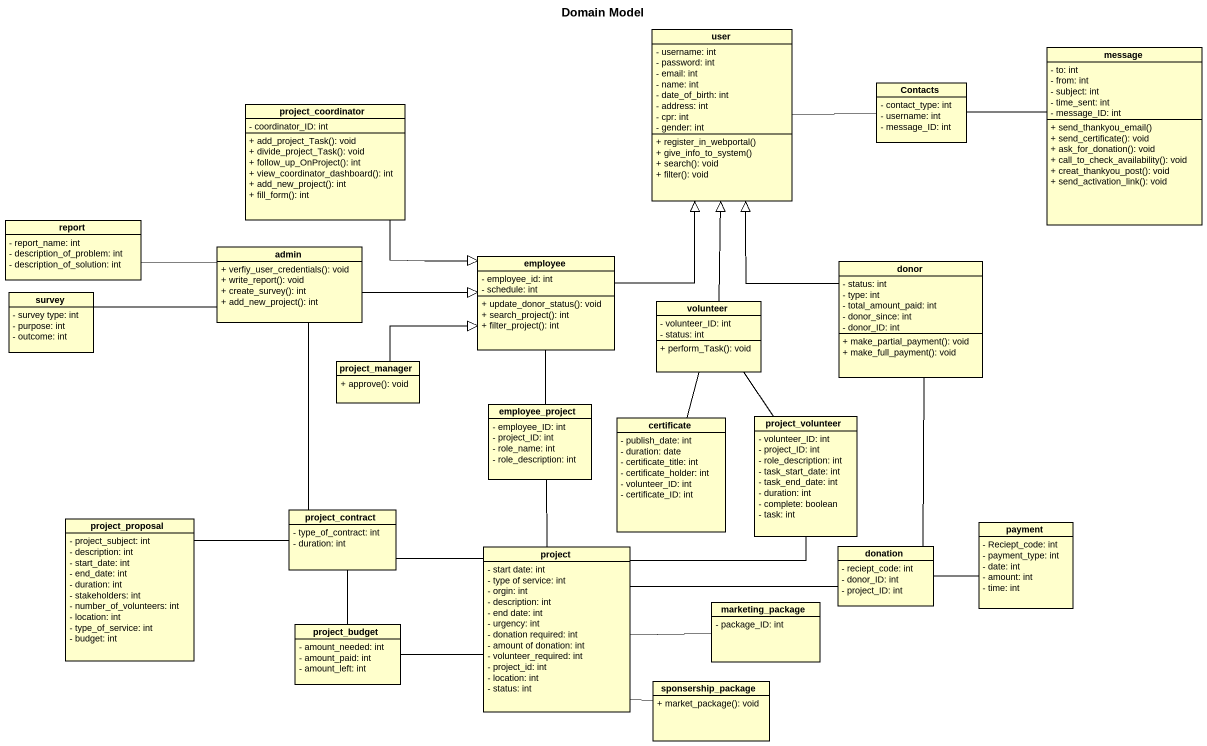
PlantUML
@startuml
title Domain Model
hide circle
hide empty members
skinparam classAttributeIconSize 0
class user {
  - username: int
  - password: int
  - email: int
  - name: int
  - date_of_birth: int
  - address: int
  - cpr: int
  - gender: int
  + register_in_webportal()
  + give_info_to_system()
  + search(): void
  + filter(): void
}
class message {
  - to: int
  - from: int
  - subject: int
  - time_sent: int
  - message_ID: int
  + send_thankyou_email()
  + send_certificate(): void
  + ask_for_donation(): void
  + call_to_check_availability(): void
  + creat_thankyou_post(): void
  + send_activation_link(): void
}
class project_coordinator {
  - coordinator_ID: int
  + add_project_Task(): void
  + divide_project_Task(): void
  + follow_up_OnProject(): int
  + view_coordinator_dashboard(): int
  + add_new_project(): int
  + fill_form(): int
}
class Contacts {
  - contact_type: int
  - username: int
  - message_ID: int
}
class report {
  - report_name: int
  - description_of_problem: int
  - description_of_solution: int
}
class admin {
  + verfiy_user_credentials(): void
  + write_report(): void
  + create_survey(): int
  + add_new_project(): int
}
class employee {
  - employee_id: int
  - schedule: int
  + update_donor_status(): void
  + search_project(): int
  + filter_project(): int
}
class survey {
  - survey type: int
  - purpose: int
  - outcome: int
}
class donor {
  - status: int
  - type: int
  - total_amount_paid: int
  - donor_since: int
  - donor_ID: int
  + make_partial_payment(): void
  + make_full_payment(): void
}
class volunteer {
  - volunteer_ID: int
  - status: int
  + perform_Task(): void
}
class project_manager {
  + approve(): void
}
class employee_project {
  - employee_ID: int
  - project_ID: int
  - role_name: int
  - role_description: int
}
class certificate {
  - publish_date: int
  - duration: date
  - certificate_title: int
  - certificate_holder: int
  - volunteer_ID: int
  - certificate_ID: int
}
class project_volunteer {
  - volunteer_ID: int
  - project_ID: int
  - role_description: int
  - task_start_date: int
  - task_end_date: int
  - duration: int
  - complete: boolean
  - task: int
}
class project_proposal {
  - project_subject: int
  - description: int
  - start_date: int
  - end_date: int
  - duration: int
  - stakeholders: int
  - number_of_volunteers: int
  - location: int
  - type_of_service: int
  - budget: int
}
class project_contract {
  - type_of_contract: int
  - duration: int
}
class payment {
  - Reciept_code: int
  - payment_type: int
  - date: int
  - amount: int
  - time: int
}
class project {
  - start date: int
  - type of service: int
  - orgin: int
  - description: int
  - end date: int
  - urgency: int
  - donation required: int
  - amount of donation: int
  - volunteer_required: int
  - project_id: int
  - location: int
  - status: int
}
class donation {
  - reciept_code: int
  - donor_ID: int
  - project_ID: int
}
class marketing_package {
  - package_ID: int
}
class project_budget {
  - amount_needed: int
  - amount_paid: int
  - amount_left: int
}
class sponsership_package {
  + market_package(): void
}
user -right- Contacts
project_coordinator --|> employee
Contacts -right- message
admin -left- report
admin -right-|> employee
admin -left- survey
admin -- project_contract
employee -up-|> user
employee -- employee_project
donor -up-|> user
donor -- donation
volunteer -up-|> user
volunteer -- certificate
volunteer -- project_volunteer
project_manager -right-|> employee
employee_project -- project
project_volunteer -- project
project_proposal -right- project_contract
project_contract -right- project
project -right- marketing_package
project -right- sponsership_package
donation -right- payment
donation -left- project
project_budget -up- project_contract
project_budget -right- project
@enduml
